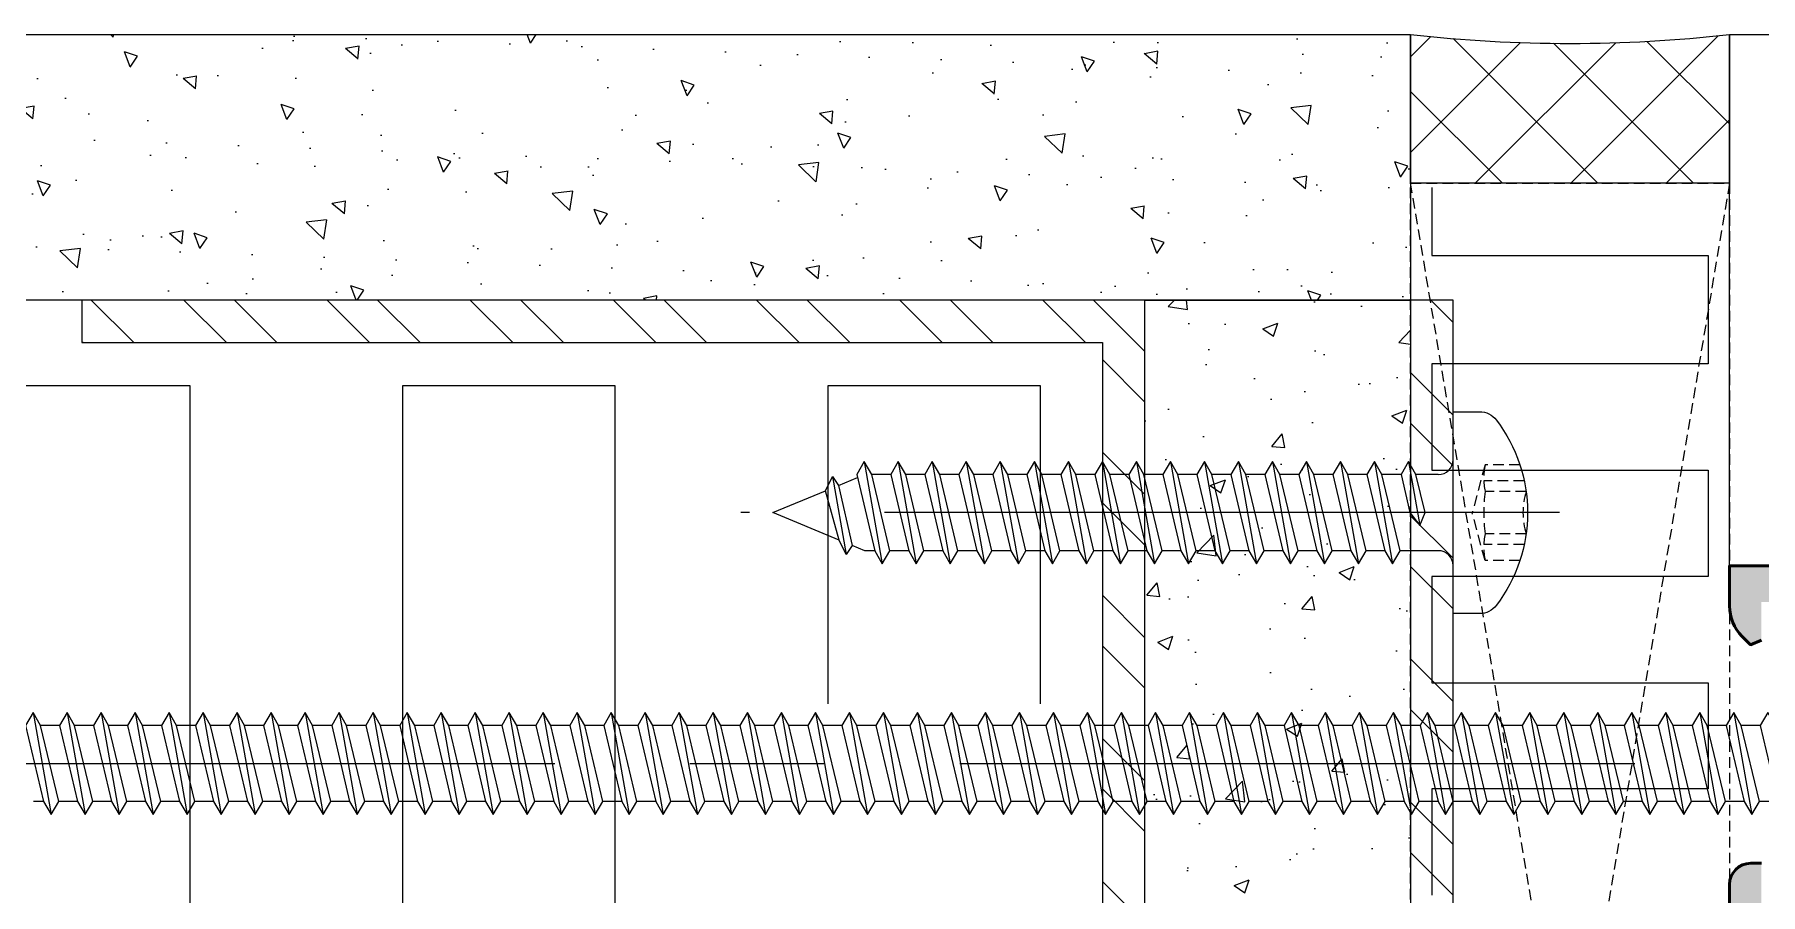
# Model space of a CAD drawing. Header units: millimetres. Extents: x -1598 to 10110, y -2803 to 662.
# Drawn here: x 4677.3 to 4758.4, y 216.1 to 256.6 of the extents above; entities that cross this region are included whole.
import ezdxf

# ---------------------------------------------------------------- set-up
doc = ezdxf.new("R2010")
doc.units = ezdxf.units.MM
for name, pattern in [('AUSGEZOGEN', [0]), ('CENTER', [50.800000000000004, 31.75, -6.35, 6.35, -6.35]), ('VERDECKT', [0.75, 0.5, -0.25])]:
    doc.linetypes.add(name, pattern=pattern)
for name, color, linetype, lineweight in [('AM_S', 80, 'Continuous', 50), ('CONT2', 2, 'Continuous', 0), ('Docu-AM_8', 1, 'Continuous', 25)]:
    doc.layers.add(name, color=color, linetype=linetype, lineweight=lineweight)
for name, color, linetype in [('CENT_18', 3, 'CENTER'), ('CENT_25', 3, 'CENTER'), ('CONST18', 3, 'Continuous'), ('CONST25', 3, 'Continuous'), ('CONST35', 3, 'Continuous'), ('HIDE_18', 3, 'VERDECKT'), ('HIDE_25', 3, 'VERDECKT')]:
    doc.layers.add(name, color=color, linetype=linetype)

# ---------------------------------------------------------------- blocks, each defined once
blk = doc.blocks.new('ws4070229')
for points in [[(1.789999999999992, -33.20982438968888), (2.409999999999968, -32.85186722279126), (1.789999999999992, -32.49391005589369), (-1.79000000000002, -33.34781633579335), (-2.400000000000006, -33.69999999999901), (-1.79000000000002, -34.05218366420466)], [(1.789999999999992, -34.8098243896889), (2.409999999999968, -34.45186722279128), (1.789999999999992, -34.09391005589372), (-1.79000000000002, -34.94781633579338), (-2.400000000000006, -35.29999999999903), (-1.79000000000002, -35.65218366420468)], [(1.789999999999992, -36.40982438968892), (2.409999999999968, -36.0518672227913), (1.789999999999992, -35.69391005589374), (-1.79000000000002, -36.5478163357934), (-2.400000000000006, -36.89999999999905), (-1.79000000000002, -37.25218366420471)], [(1.789999999999992, -38.00982438968894), (2.409999999999968, -37.65186722279132), (1.789999999999992, -37.29391005589376), (-1.79000000000002, -38.14781633579342), (-2.400000000000006, -38.49999999999908), (-1.79000000000002, -38.85218366420473)], [(1.789999999999992, -39.60982438968897), (2.409999999999968, -39.25186722279135), (1.789999999999992, -38.89391005589378), (-1.79000000000002, -39.74781633579344), (-2.400000000000006, -40.0999999999991), (-1.79000000000002, -40.45218366420475)], [(1.789999999999992, -41.20982438968899), (2.409999999999968, -40.85186722279137), (1.789999999999992, -40.49391005589381), (-1.79000000000002, -41.34781633579347), (-2.400000000000006, -41.69999999999912), (-1.79000000000002, -42.05218366420478)], [(1.789999999999992, -42.80982438968901), (2.409999999999968, -42.45186722279139), (1.789999999999992, -42.09391005589383), (-1.79000000000002, -42.94781633579349), (-2.400000000000006, -43.29999999999914), (-1.79000000000002, -43.6521836642048)], [(1.789999999999992, -44.40982438968904), (2.409999999999968, -44.05186722279142), (1.789999999999992, -43.69391005589385), (-1.79000000000002, -44.54781633579351), (-2.400000000000006, -44.89999999999917), (-1.79000000000002, -45.25218366420482)], [(1.789999999999992, -46.00982438968906), (2.409999999999968, -45.65186722279144), (1.789999999999992, -45.29391005589387), (-1.79000000000002, -46.14781633579354), (-2.400000000000006, -46.49999999999919), (-1.79000000000002, -46.85218366420484)], [(1.789999999999992, -47.60982438968908), (2.409999999999968, -47.25186722279146), (1.789999999999992, -46.8939100558939), (-1.79000000000002, -47.74781633579356), (-2.400000000000006, -48.09999999999921), (-1.79000000000002, -48.45218366420487)], [(1.789999999999992, -49.2098243896891), (2.409999999999968, -48.85186722279148), (1.789999999999992, -48.49391005589392), (-1.79000000000002, -49.34781633579358), (-2.400000000000006, -49.69999999999924), (-1.79000000000002, -50.05218366420489)], [(1.789999999999992, -50.80982438968913), (2.409999999999968, -50.45186722279151), (1.789999999999992, -50.09391005589394), (-1.79000000000002, -50.9478163357936), (-2.400000000000006, -51.29999999999926), (-1.79000000000002, -51.65218366420491)], [(1.789999999999992, -52.40982438968915), (2.409999999999968, -52.05186722279153), (1.789999999999992, -51.69391005589397), (-1.79000000000002, -52.54781633579363), (-2.400000000000006, -52.89999999999928), (-1.79000000000002, -53.25218366420494)], [(1.789999999999992, -54.00982438968917), (2.409999999999968, -53.65186722279155), (1.789999999999992, -53.29391005589399), (-1.79000000000002, -54.14781633579365), (-2.400000000000006, -54.4999999999993), (-1.79000000000002, -54.85218366420496)], [(1.789999999999992, -55.60982438968919), (2.409999999999968, -55.25186722279157), (1.789999999999992, -54.89391005589401), (-1.79000000000002, -55.74781633579367), (-2.400000000000006, -56.09999999999933), (-1.79000000000002, -56.45218366420498)], [(1.789999999999992, -57.20982438968922), (2.409999999999968, -56.8518672227916), (1.789999999999992, -56.49391005589403), (-1.79000000000002, -57.34781633579369), (-2.400000000000006, -57.69999999999935), (-1.79000000000002, -58.052183664205)], [(1.789999999999992, -58.80982438968924), (2.409999999999968, -58.45186722279162), (1.789999999999992, -58.09391005589406), (-1.79000000000002, -58.94781633579372), (-2.400000000000006, -59.29999999999937), (-1.79000000000002, -59.65218366420503)], [(1.789999999999992, -60.40982438968926), (2.409999999999968, -60.05186722279164), (1.789999999999992, -59.69391005589408), (-1.79000000000002, -60.54781633579374), (-2.400000000000006, -60.89999999999939), (-1.79000000000002, -61.25218366420505)], [(1.789999999999992, -62.00982438968929), (2.409999999999968, -61.65186722279167), (1.789999999999992, -61.2939100558941), (-1.79000000000002, -62.14781633579376), (-2.400000000000006, -62.49999999999942), (-1.79000000000002, -62.85218366420507)], [(1.789999999999992, -63.60982438968931), (2.409999999999968, -63.25186722279169), (1.789999999999992, -62.89391005589412), (-1.79000000000002, -63.74781633579379), (-2.400000000000006, -64.09999999999944), (-1.79000000000002, -64.4521836642051)], [(1.789999999999992, -65.20982438968933), (2.409999999999968, -64.85186722279171), (1.789999999999992, -64.49391005589415), (-1.79000000000002, -65.34781633579381), (-2.400000000000006, -65.69999999999946), (-1.79000000000002, -66.05218366420512)], [(1.789999999999992, -66.80982438968935), (2.409999999999968, -66.45186722279173), (1.789999999999992, -66.09391005589417), (-1.79000000000002, -66.94781633579383), (-2.400000000000006, -67.29999999999949), (-1.79000000000002, -67.65218366420514)], [(1.789999999999992, -68.40982438968938), (2.409999999999968, -68.05186722279176), (1.789999999999992, -67.6939100558942), (-1.79000000000002, -68.54781633579385), (-2.400000000000006, -68.89999999999951), (-1.79000000000002, -69.25218366420516)], [(1.789999999999992, -70.0098243896894), (2.409999999999968, -69.65186722279178), (1.789999999999992, -69.29391005589422), (-1.79000000000002, -70.14781633579388), (-2.400000000000006, -70.49999999999953), (-1.79000000000002, -70.85218366420519)], [(1.789999999999992, -71.60982438968942), (2.409999999999968, -71.2518672227918), (1.789999999999992, -70.89391005589424), (-1.79000000000002, -71.7478163357939), (-2.400000000000006, -72.09999999999955), (-1.79000000000002, -72.45218366420521)], [(1.789999999999992, -73.20982438968944), (2.409999999999968, -72.85186722279182), (1.789999999999992, -72.49391005589426), (-1.79000000000002, -73.34781633579392), (-2.400000000000006, -73.69999999999958), (-1.79000000000002, -74.05218366420523)], [(1.789999999999992, -74.80982438968947), (2.409999999999968, -74.45186722279185), (1.789999999999992, -74.09391005589428), (-1.79000000000002, -74.94781633579395), (-2.400000000000006, -75.2999999999996), (-1.79000000000002, -75.65218366420525)], [(1.789999999999992, -76.40982438968949), (2.409999999999968, -76.05186722279187), (1.789999999999992, -75.6939100558943), (-1.79000000000002, -76.54781633579397), (-2.400000000000006, -76.89999999999962), (-1.79000000000002, -77.25218366420528)], [(1.789999999999992, -78.00982438968951), (2.409999999999968, -77.65186722279189), (1.789999999999992, -77.29391005589433), (-1.79000000000002, -78.14781633579399), (-2.400000000000006, -78.49999999999964), (-1.79000000000002, -78.8521836642053)], [(1.789999999999992, -79.60982438968954), (2.409999999999968, -79.25186722279192), (1.789999999999992, -78.89391005589435), (-1.79000000000002, -79.74781633579401), (-2.400000000000006, -80.09999999999967), (-1.79000000000002, -80.45218366420532)], [(1.789999999999992, -81.20982438968956), (2.409999999999968, -80.85186722279194), (1.789999999999992, -80.49391005589437), (-1.79000000000002, -81.34781633579404), (-2.400000000000006, -81.69999999999969), (-1.79000000000002, -82.05218366420534)], [(1.789999999999992, -82.80982438968958), (2.409999999999968, -82.45186722279196), (1.789999999999992, -82.0939100558944), (-1.79000000000002, -82.94781633579406), (-2.400000000000006, -83.29999999999971), (-1.79000000000002, -83.65218366420537)], [(1.789999999999992, -84.4098243896896), (2.409999999999968, -84.05186722279198), (1.789999999999992, -83.69391005589442), (-1.79000000000002, -84.54781633579408), (-2.400000000000006, -84.89999999999974), (-1.79000000000002, -85.25218366420539)], [(1.789999999999992, -86.00982438968963), (2.409999999999968, -85.651867222792), (1.789999999999992, -85.29391005589444), (-1.79000000000002, -86.1478163357941), (-2.400000000000006, -86.49999999999976), (-1.79000000000002, -86.85218366420541)], [(1.789999999999992, -87.60982438968965), (2.409999999999968, -87.25186722279203), (1.789999999999992, -86.89391005589447), (-1.79000000000002, -87.74781633579413), (-2.400000000000006, -88.09999999999978), (-1.79000000000002, -88.45218366420544)], [(1.789999999999992, -89.20982438968967), (2.409999999999968, -88.85186722279205), (1.789999999999992, -88.49391005589449), (-1.79000000000002, -89.34781633579415), (-2.400000000000006, -89.6999999999998), (-1.79000000000002, -90.05218366420546)], [(1.789999999999992, -90.8098243896897), (2.409999999999968, -90.45186722279207), (1.789999999999992, -90.09391005589451), (-1.79000000000002, -90.94781633579417), (-2.400000000000006, -91.29999999999983), (-1.79000000000002, -91.65218366420548)], [(1.789999999999992, -92.40982438968972), (2.409999999999968, -92.0518672227921), (1.789999999999992, -91.69391005589453), (-1.79000000000002, -92.5478163357942), (-2.400000000000006, -92.89999999999985), (-1.79000000000002, -93.2521836642055)], [(1.789999999999992, -94.00982438968974), (2.409999999999968, -93.65186722279212), (1.789999999999992, -93.29391005589456), (-1.79000000000002, -94.14781633579422), (-2.400000000000006, -94.49999999999987), (-1.79000000000002, -94.85218366420553)], [(1.789999999999992, -95.60982438968976), (2.409999999999968, -95.25186722279214), (1.789999999999992, -94.89391005589458), (-1.79000000000002, -95.74781633579424), (-2.400000000000006, -96.0999999999999), (-1.79000000000002, -96.45218366420555)], [(1.789999999999992, -97.20982438968979), (2.409999999999968, -96.85186722279217), (1.789999999999992, -96.4939100558946), (-1.79000000000002, -97.34781633579426), (-2.400000000000006, -97.69999999999992), (-1.79000000000002, -98.05218366420557)], [(1.789999999999992, -98.80982438968981), (2.409999999999968, -98.45186722279219), (1.789999999999992, -98.09391005589463), (-1.79000000000002, -98.94781633579429), (-2.400000000000006, -99.29999999999994), (-1.79000000000002, -99.6521836642056)], [(1.789999999999992, -100.4098243896898), (2.409999999999968, -100.0518672227922), (1.789999999999992, -99.69391005589465), (-1.79000000000002, -100.5478163357943), (-2.400000000000006, -100.9), (-1.79000000000002, -101.2521836642056)], [(1.789999999999992, -102.0098243896899), (2.409999999999968, -101.6518672227922), (1.789999999999992, -101.2939100558947), (-1.79000000000002, -102.1478163357943), (-2.400000000000006, -102.5), (-1.79000000000002, -102.8521836642056)], [(1.789999999999992, -103.6098243896899), (2.409999999999968, -103.2518672227923), (1.789999999999992, -102.8939100558947), (-1.79000000000002, -103.7478163357944), (-2.400000000000006, -104.1), (-1.79000000000002, -104.4521836642057)], [(1.789999999999992, -105.2098243896899), (2.409999999999968, -104.8518672227923), (1.789999999999992, -104.4939100558947), (-1.79000000000002, -105.3478163357944), (-2.400000000000006, -105.7), (-1.79000000000002, -106.0521836642057)], [(1.789999999999992, -106.8098243896899), (2.409999999999968, -106.4518672227923), (1.789999999999992, -106.0939100558947), (-1.79000000000002, -106.9478163357944), (-2.400000000000006, -107.3000000000001), (-1.79000000000002, -107.6521836642057)], [(1.789999999999992, -108.4098243896899), (2.409999999999968, -108.0518672227923), (1.789999999999992, -107.6939100558948), (-1.79000000000002, -108.5478163357944), (-2.400000000000006, -108.9000000000001), (-1.79000000000002, -109.2521836642057)], [(1.789999999999992, -110.00982438969), (2.409999999999968, -109.6518672227923), (1.789999999999992, -109.2939100558948), (-1.79000000000002, -110.1478163357944), (-2.400000000000006, -110.5000000000001), (-1.79000000000002, -110.8521836642058)], [(1.789999999999992, -111.60982438969), (2.409999999999968, -111.2518672227924), (1.789999999999992, -110.8939100558948), (-1.79000000000002, -111.7478163357945), (-2.400000000000006, -112.1000000000001), (-1.79000000000002, -112.4521836642058)], [(1.789999999999992, -113.20982438969), (2.409999999999968, -112.8518672227924), (1.789999999999992, -112.4939100558948), (-1.79000000000002, -113.3478163357945), (-2.400000000000006, -113.7000000000001), (-1.79000000000002, -114.0521836642058)], [(1.789999999999992, -114.80982438969), (2.409999999999968, -114.4518672227924), (1.789999999999992, -114.0939100558949), (-1.79000000000002, -114.9478163357945), (-2.400000000000006, -115.3000000000001), (-1.79000000000002, -115.6521836642058)]]:
    blk.add_lwpolyline(points, close=True)
for points in [[(1.791506459504035, -33.20895463488871), (1.791506459504035, -34.09477981069391)], [(-1.79000000000002, -34.05218366420466), (-1.79000000000002, -34.94781633579332)], [(-2.400000000000006, -35.29999999999903), (2.409999999999968, -34.45186722279128)], [(1.791506459504035, -34.80895463488874), (1.791506459504035, -35.69477981069393)], [(-1.79000000000002, -35.65218366420468), (-1.79000000000002, -36.54781633579334)], [(-2.400000000000006, -36.89999999999905), (2.409999999999968, -36.0518672227913)], [(1.791506459504035, -36.40895463488876), (1.791506459504035, -37.29477981069395)], [(-1.79000000000002, -37.25218366420471), (-1.79000000000002, -38.14781633579337)], [(-2.400000000000006, -38.49999999999908), (2.409999999999968, -37.65186722279132)], [(1.791506459504035, -38.00895463488878), (1.791506459504035, -38.89477981069398)], [(-1.79000000000002, -38.85218366420473), (-1.79000000000002, -39.74781633579339)], [(-2.400000000000006, -40.0999999999991), (2.409999999999968, -39.25186722279135)], [(1.791506459504035, -39.6089546348888), (1.791506459504035, -40.494779810694)], [(-1.79000000000002, -40.45218366420475), (-1.79000000000002, -41.34781633579341)], [(-2.400000000000006, -41.69999999999912), (2.409999999999968, -40.85186722279137)], [(1.791506459504035, -41.20895463488883), (1.791506459504035, -42.09477981069402)], [(-1.79000000000002, -42.05218366420478), (-1.79000000000002, -42.94781633579343)], [(-2.400000000000006, -43.29999999999914), (2.409999999999968, -42.45186722279139)], [(1.791506459504035, -42.80895463488885), (1.791506459504035, -43.69477981069404)], [(-1.79000000000002, -43.6521836642048), (-1.79000000000002, -44.54781633579346)], [(-2.400000000000006, -44.89999999999917), (2.409999999999968, -44.05186722279142)], [(1.791506459504035, -44.40895463488887), (1.791506459504035, -45.29477981069407)], [(-1.79000000000002, -45.25218366420482), (-1.79000000000002, -46.14781633579348)], [(-2.400000000000006, -46.49999999999919), (2.409999999999968, -45.65186722279144)], [(1.791506459504035, -46.00895463488889), (1.791506459504035, -46.89477981069409)], [(-1.79000000000002, -46.85218366420484), (-1.79000000000002, -47.7478163357935)], [(-2.400000000000006, -48.09999999999921), (2.409999999999968, -47.25186722279146)], [(1.791506459504035, -47.60895463488892), (1.791506459504035, -48.49477981069411)], [(-1.79000000000002, -48.45218366420487), (-1.79000000000002, -49.34781633579352)], [(-2.400000000000006, -49.69999999999924), (2.409999999999968, -48.85186722279148)], [(1.791506459504035, -49.20895463488894), (1.791506459504035, -50.09477981069413)], [(-1.79000000000002, -50.05218366420489), (-1.79000000000002, -50.94781633579355)], [(-2.400000000000006, -51.29999999999926), (2.409999999999968, -50.45186722279151)], [(1.791506459504035, -50.80895463488896), (1.791506459504035, -51.69477981069416)], [(-1.79000000000002, -51.65218366420491), (-1.79000000000002, -52.54781633579357)], [(-2.400000000000006, -52.89999999999928), (2.409999999999968, -52.05186722279153)], [(1.791506459504035, -52.40895463488899), (1.791506459504035, -53.29477981069418)], [(-1.79000000000002, -53.25218366420494), (-1.79000000000002, -54.14781633579359)], [(-2.400000000000006, -54.4999999999993), (2.409999999999968, -53.65186722279155)], [(1.791506459504035, -54.00895463488901), (1.791506459504035, -54.8947798106942)], [(-1.79000000000002, -54.85218366420496), (-1.79000000000002, -55.74781633579362)], [(-2.400000000000006, -56.09999999999933), (2.409999999999968, -55.25186722279157)], [(1.791506459504035, -55.60895463488903), (1.791506459504035, -56.49477981069423)], [(-1.79000000000002, -56.45218366420498), (-1.79000000000002, -57.34781633579364)], [(-2.400000000000006, -57.69999999999935), (2.409999999999968, -56.8518672227916)], [(1.791506459504035, -57.20895463488905), (1.791506459504035, -58.09477981069425)], [(-2.400000000000006, -59.29999999999937), (2.409999999999968, -58.45186722279162)], [(-1.79000000000002, -58.052183664205), (-1.79000000000002, -58.94781633579366)], [(1.791506459504035, -58.80895463488908), (1.791506459504035, -59.69477981069427)], [(-2.400000000000006, -60.89999999999939), (2.409999999999968, -60.05186722279164)], [(-1.79000000000002, -59.65218366420503), (-1.79000000000002, -60.54781633579368)], [(1.791506459504035, -60.4089546348891), (1.791506459504035, -61.29477981069429)], [(-2.400000000000006, -62.49999999999942), (2.409999999999968, -61.65186722279167)], [(-1.79000000000002, -61.25218366420505), (-1.79000000000002, -62.14781633579371)], [(1.791506459504035, -62.00895463488912), (1.791506459504035, -62.89477981069432)], [(-2.400000000000006, -64.09999999999944), (2.409999999999968, -63.25186722279169)], [(-1.79000000000002, -62.85218366420507), (-1.79000000000002, -63.74781633579373)], [(1.791506459504035, -63.60895463488914), (1.791506459504035, -64.49477981069434)], [(-2.400000000000006, -65.69999999999946), (2.409999999999968, -64.85186722279171)], [(-1.79000000000002, -64.4521836642051), (-1.79000000000002, -65.34781633579375)], [(1.791506459504035, -65.20895463488917), (1.791506459504035, -66.09477981069436)], [(-2.400000000000006, -67.29999999999949), (2.409999999999968, -66.45186722279173)], [(-1.79000000000002, -66.05218366420512), (-1.79000000000002, -66.94781633579377)], [(1.791506459504049, -66.80895463488919), (1.791506459504035, -67.69477981069438)], [(-2.400000000000006, -68.89999999999951), (2.409999999999968, -68.05186722279176)], [(-1.79000000000002, -67.65218366420514), (-1.79000000000002, -68.5478163357938)], [(1.791506459504049, -68.40895463488921), (1.791506459504035, -69.29477981069441)], [(-2.400000000000006, -70.49999999999953), (2.409999999999968, -69.65186722279178)], [(-1.79000000000002, -69.25218366420516), (-1.79000000000002, -70.14781633579382)], [(1.791506459504049, -70.00895463488924), (1.791506459504035, -70.89477981069443)], [(-2.400000000000006, -72.09999999999955), (2.409999999999968, -71.2518672227918)], [(-1.79000000000002, -70.85218366420519), (-1.79000000000002, -71.74781633579384)], [(1.789999999999992, -71.60982438968942), (1.789999999999992, -72.49391005589426)], [(-2.400000000000006, -73.69999999999958), (2.409999999999968, -72.85186722279182)], [(-1.79000000000002, -72.45218366420521), (-1.79000000000002, -73.34781633579387)], [(1.789999999999992, -73.20982438968944), (1.789999999999992, -74.09391005589428)], [(-2.400000000000006, -75.2999999999996), (2.409999999999968, -74.45186722279185)], [(-1.79000000000002, -74.05218366420523), (-1.79000000000002, -74.94781633579389)], [(1.789999999999992, -74.80982438968947), (1.789999999999992, -75.6939100558943)], [(-2.400000000000006, -76.89999999999962), (2.409999999999968, -76.05186722279187)], [(-1.79000000000002, -75.65218366420525), (-1.79000000000002, -76.54781633579391)], [(1.789999999999992, -76.40982438968949), (1.789999999999992, -77.29391005589433)], [(-2.400000000000006, -78.49999999999964), (2.409999999999968, -77.65186722279189)], [(-1.79000000000002, -77.25218366420528), (-1.79000000000002, -78.14781633579393)], [(1.789999999999992, -78.00982438968951), (1.789999999999992, -78.89391005589435)], [(-2.400000000000006, -80.09999999999967), (2.409999999999968, -79.25186722279192)], [(-1.79000000000002, -78.8521836642053), (-1.79000000000002, -79.74781633579396)], [(1.789999999999992, -79.60982438968954), (1.789999999999992, -80.49391005589437)], [(-2.400000000000006, -81.69999999999969), (2.409999999999968, -80.85186722279194)], [(-1.79000000000002, -80.45218366420532), (-1.79000000000002, -81.34781633579398)], [(1.789999999999992, -81.20982438968956), (1.789999999999992, -82.0939100558944)], [(-2.400000000000006, -83.29999999999971), (2.409999999999968, -82.45186722279196)], [(-1.79000000000002, -82.05218366420534), (-1.79000000000002, -82.947816335794)], [(1.789999999999992, -82.80982438968958), (1.789999999999992, -83.69391005589442)], [(-2.400000000000006, -84.89999999999974), (2.409999999999968, -84.05186722279198)], [(-1.79000000000002, -83.65218366420537), (-1.79000000000002, -84.54781633579402)], [(1.789999999999992, -84.4098243896896), (1.789999999999992, -85.29391005589444)], [(-2.400000000000006, -86.49999999999976), (2.409999999999968, -85.651867222792)], [(-1.79000000000002, -85.25218366420539), (-1.79000000000002, -86.14781633579405)], [(1.789999999999992, -86.00982438968963), (1.789999999999992, -86.89391005589447)], [(-1.79000000000002, -86.85218366420541), (-1.79000000000002, -87.74781633579407)], [(-2.400000000000006, -88.09999999999978), (2.409999999999968, -87.25186722279203)], [(1.789999999999992, -87.60982438968965), (1.789999999999992, -88.49391005589449)], [(-1.79000000000002, -88.45218366420544), (-1.79000000000002, -89.34781633579409)], [(-2.400000000000006, -89.6999999999998), (2.409999999999968, -88.85186722279205)], [(1.789999999999992, -89.20982438968967), (1.789999999999992, -90.09391005589451)], [(-1.79000000000002, -90.05218366420546), (-1.79000000000002, -90.94781633579412)], [(-2.400000000000006, -91.29999999999983), (2.409999999999968, -90.45186722279207)], [(1.789999999999992, -90.8098243896897), (1.789999999999992, -91.69391005589453)], [(-1.79000000000002, -91.65218366420548), (-1.79000000000002, -92.54781633579414)], [(-2.400000000000006, -92.89999999999985), (2.409999999999968, -92.0518672227921)], [(1.789999999999992, -92.40982438968972), (1.789999999999992, -93.29391005589456)], [(-1.79000000000002, -93.2521836642055), (-1.79000000000002, -94.14781633579416)], [(-2.400000000000006, -94.49999999999987), (2.409999999999968, -93.65186722279212)], [(1.789999999999992, -94.00982438968974), (1.789999999999992, -94.89391005589458)], [(-1.79000000000002, -94.85218366420553), (-1.79000000000002, -95.74781633579418)], [(-2.400000000000006, -96.0999999999999), (2.409999999999968, -95.25186722279214)], [(1.789999999999992, -95.60982438968976), (1.789999999999992, -96.4939100558946)], [(-1.79000000000002, -96.45218366420555), (-1.79000000000002, -97.3478163357942)], [(-2.400000000000006, -97.69999999999992), (2.409999999999968, -96.85186722279217)], [(1.789999999999992, -97.20982438968979), (1.789999999999992, -98.09391005589463)], [(-1.79000000000002, -98.05218366420557), (-1.79000000000002, -98.94781633579423)], [(-2.400000000000006, -99.29999999999994), (2.409999999999968, -98.45186722279219)], [(1.789999999999992, -98.80982438968981), (1.789999999999992, -99.69391005589465)], [(-1.79000000000002, -99.6521836642056), (-1.79000000000002, -100.5478163357943)], [(-2.400000000000006, -100.9), (2.409999999999968, -100.0518672227922)], [(1.789999999999992, -100.4098243896898), (1.789999999999992, -101.2939100558947)], [(-1.79000000000002, -101.2521836642056), (-1.79000000000002, -102.1478163357943)], [(-2.400000000000006, -102.5), (2.409999999999968, -101.6518672227922)], [(1.789999999999992, -102.0098243896899), (1.789999999999992, -102.8939100558947)], [(-1.79000000000002, -102.8521836642056), (-1.79000000000002, -103.7478163357943)], [(-2.400000000000006, -104.1), (2.409999999999968, -103.2518672227923)], [(1.789999999999992, -103.6098243896899), (1.789999999999992, -104.4939100558947)], [(-1.79000000000002, -104.4521836642057), (-1.79000000000002, -105.3478163357943)], [(-2.400000000000006, -105.7), (2.409999999999968, -104.8518672227923)], [(1.789999999999992, -105.2098243896899), (1.789999999999992, -106.0939100558947)], [(-1.79000000000002, -106.0521836642057), (-1.79000000000002, -106.9478163357943)], [(-2.400000000000006, -107.3000000000001), (2.409999999999968, -106.4518672227923)], [(1.789999999999992, -106.8098243896899), (1.789999999999992, -107.6939100558948)], [(-1.79000000000002, -107.6521836642057), (-1.79000000000002, -108.5478163357944)], [(-2.400000000000006, -108.9000000000001), (2.409999999999968, -108.0518672227923)], [(1.789999999999992, -108.4098243896899), (1.789999999999992, -109.2939100558948)], [(-1.79000000000002, -109.2521836642057), (-1.79000000000002, -110.1478163357944)], [(-2.400000000000006, -110.5000000000001), (2.409999999999968, -109.6518672227923)], [(1.789999999999992, -110.00982438969), (1.789999999999992, -110.8939100558948)], [(-1.79000000000002, -110.8521836642058), (-1.79000000000002, -111.7478163357944)], [(-2.400000000000006, -112.1000000000001), (2.409999999999968, -111.2518672227924)], [(1.789999999999992, -111.60982438969), (1.789999999999992, -112.4939100558948)], [(-1.79000000000002, -112.4521836642058), (-1.79000000000002, -113.3478163357944)], [(-2.400000000000006, -113.7000000000001), (2.409999999999968, -112.8518672227924)], [(1.789999999999992, -113.20982438969), (1.789999999999992, -114.0939100558949)], [(-2.400000000000006, -115.3000000000001), (2.409999999999968, -114.4518672227924)], [(-1.79000000000002, -114.0521836642058), (-1.79000000000002, -114.9478163357945)], [(1.789999999999992, -114.80982438969), (1.789999999999992, -115.2785577233524)]]:
    blk.add_lwpolyline(points)
at = {"layer": 'CENT_25'}
blk.add_lwpolyline([(0, -122.5), (0, 2.5)], dxfattribs=at)
blk = doc.blocks.new('ws4070050')
blk.add_lwpolyline([(0, 3.500000000000085, -0.1638335059844092), (4.354838709677381, 2.033705591735156, -0.2344685383368201), (4.75, 1.237357592883086), (4.75, 0), (-4.75, 0), (-4.75, 1.237357592883086, -0.234468538336819), (-4.354838709677381, 2.033705591735156, -0.1638335059844072)], format="xyb", close=True)
at = {"linetype": 'AUSGEZOGEN'}
for points in [[(-1.789999999999907, -0.6999999999999886), (-1.789999999999907, -1.747816335794425)], [(1.79000000000002, -0.6999999999999886), (1.790000000000077, -2.293910055894827)], [(1.790000000000077, -1.609824389689948), (1.790000000000077, -2.493910055894816)], [(-1.789999999999907, -2.452183664205791), (-1.789999999999907, -3.34781633579442)], [(-1.789999999999907, -2.452183664205791), (-1.789999999999907, -3.147816335794431)], [(1.790000000000077, -3.209824389689942), (1.790000000000077, -4.09391005589481)], [(-1.789999999999907, -4.052183664205785), (-1.789999999999907, -4.947816335794414)], [(1.790000000000077, -4.809824389689936), (1.790000000000077, -5.693910055894804)], [(-1.789999999999907, -5.652183664205779), (-1.789999999999907, -6.547816335794408)], [(1.790000000000077, -6.409824389689931), (1.790000000000077, -7.293910055894798)], [(-1.789999999999907, -7.252183664205774), (-1.789999999999907, -8.147816335794403)], [(1.790000000000077, -8.009824389689925), (1.790000000000077, -8.893910055894793)], [(-1.789999999999907, -8.852183664205768), (-1.789999999999907, -9.747816335794397)], [(1.790000000000077, -9.60982438968992), (1.790000000000077, -10.49391005589479)], [(-1.789999999999907, -10.45218366420576), (-1.789999999999907, -11.34781633579439)], [(1.790000000000077, -11.20982438968991), (1.790000000000077, -12.09391005589478)], [(-1.789999999999907, -12.05218366420576), (-1.789999999999907, -12.94781633579439)], [(1.790000000000077, -12.80982438968991), (1.790000000000077, -13.69391005589478)], [(-1.789999999999907, -13.65218366420575), (-1.789999999999907, -14.54781633579438)], [(1.790000000000077, -14.4098243896899), (1.790000000000077, -15.29391005589477)], [(-1.789999999999907, -15.25218366420575), (-1.789999999999907, -16.14781633579437)], [(1.790000000000077, -16.0098243896899), (1.790000000000077, -16.89391005589476)], [(-1.789999999999907, -16.85218366420574), (-1.789999999999907, -17.74781633579437)], [(1.790000000000077, -17.60982438968989), (1.790000000000077, -18.49391005589476)], [(-1.789999999999907, -18.45218366420573), (-1.789999999999907, -19.34781633579436)], [(1.790000000000077, -19.20982438968989), (1.790000000000077, -20.09391005589475)], [(-1.789999999999907, -20.05218366420573), (-1.789999999999907, -20.94781633579436)], [(1.790000000000077, -20.80982438968988), (1.790000000000077, -21.69391005589475)], [(-1.789999999999907, -21.65218366420572), (-1.789999999999907, -22.54781633579435)], [(1.790000000000077, -22.40982438968987), (1.790000000000077, -23.29391005589474)], [(-1.789999999999907, -23.25218366420572), (-1.789999999999907, -24.14781633579435)], [(1.790000000000077, -24.0098243896899), (1.790000000000077, -24.89391005589474)], [(-1.789999999999907, -24.85218366420571), (-1.789999999999907, -25.74781633579437)], [(1.790000000000077, -25.60982438968989), (1.790000000000077, -26.49391005589476)], [(-1.789999999999907, -26.45218366420571), (-1.789999999999907, -27.34781633579436)], [(1.790000000000077, -27.20982438968989), (1.790000000000077, -27.67855772335224)]]:
    blk.add_lwpolyline(points, dxfattribs=at)
for points in [[(3.845889597187124e-05, -1.320854022578516), (-1.789999999999907, -1.747816335794454), (-2.39999999999992, -2.100000000000136), (-1.789999999999907, -2.452183664205791), (5.684341886080801e-14, -2.031004026947898), (0.6100000000000705, -1.569255788067636), (-0.0001459969332699984, -1.320778904475901)], [(-2.39999999999992, -2.100000000000136), (0.6100000000000705, -1.569255788067636)], [(-2.39999999999992, -3.700000000000102), (2.410000000000025, -2.851867222792379)], [(-2.39999999999992, -5.300000000000097), (2.410000000000025, -4.451867222792373)], [(-2.39999999999992, -6.900000000000091), (2.410000000000025, -6.051867222792367)], [(-2.39999999999992, -8.500000000000085), (2.410000000000025, -7.651867222792362)], [(-2.39999999999992, -10.10000000000008), (2.410000000000025, -9.251867222792356)], [(-2.39999999999992, -11.70000000000007), (2.410000000000025, -10.85186722279235)], [(-2.39999999999992, -13.30000000000007), (2.410000000000025, -12.45186722279234)], [(-2.39999999999992, -14.90000000000006), (2.410000000000025, -14.05186722279234)], [(-2.39999999999992, -16.50000000000006), (2.410000000000025, -15.65186722279233)], [(-2.39999999999992, -18.10000000000005), (2.410000000000025, -17.25186722279233)], [(-2.39999999999992, -19.70000000000005), (2.410000000000025, -18.85186722279232)], [(-2.39999999999992, -21.30000000000004), (2.410000000000025, -20.45186722279232)], [(-2.39999999999992, -22.90000000000003), (2.410000000000025, -22.05186722279231)], [(-2.39999999999992, -24.50000000000003), (2.410000000000025, -23.6518672227923)], [(-2.39999999999992, -26.10000000000002), (2.410000000000025, -25.2518672227923)], [(-2.39999999999992, -27.70000000000002), (2.410000000000025, -26.85186722279232)], [(-1.278045391909416, -28.91452548152375), (-1.64898297476185, -28.01900293820739)], [(1.790000000000077, -27.67855772335224), (1.546644186019307, -28.26607062994691)], [(-1.69993672502477, -29.20124253543597), (1.971675235153896, -28.55383828416458)], [(1.290426472000433, -28.88463491005152), (5.684341886080801e-14, -32.00000000000003), (-1.023918270275033, -29.52804262514027)]]:
    blk.add_lwpolyline(points)
for points in [[(1.790000000000077, -3.209824389689942), (2.410000000000025, -2.851867222792379), (1.790000000000077, -2.493910055894816), (-1.789999999999907, -3.34781633579442), (-2.39999999999992, -3.700000000000102), (-1.789999999999907, -4.052183664205785)], [(1.790000000000077, -4.809824389689936), (2.410000000000025, -4.451867222792373), (1.790000000000077, -4.09391005589481), (-1.789999999999907, -4.947816335794414), (-2.39999999999992, -5.300000000000097), (-1.789999999999907, -5.652183664205779)], [(1.790000000000077, -6.409824389689931), (2.410000000000025, -6.051867222792367), (1.790000000000077, -5.693910055894804), (-1.789999999999907, -6.547816335794408), (-2.39999999999992, -6.900000000000091), (-1.789999999999907, -7.252183664205774)], [(1.790000000000077, -8.009824389689925), (2.410000000000025, -7.651867222792362), (1.790000000000077, -7.293910055894798), (-1.789999999999907, -8.147816335794403), (-2.39999999999992, -8.500000000000085), (-1.789999999999907, -8.852183664205768)], [(1.790000000000077, -9.60982438968992), (2.410000000000025, -9.251867222792356), (1.790000000000077, -8.893910055894793), (-1.789999999999907, -9.747816335794397), (-2.39999999999992, -10.10000000000008), (-1.789999999999907, -10.45218366420576)], [(1.790000000000077, -11.20982438968991), (2.410000000000025, -10.85186722279235), (1.790000000000077, -10.49391005589479), (-1.789999999999907, -11.34781633579439), (-2.39999999999992, -11.70000000000007), (-1.789999999999907, -12.05218366420576)], [(1.790000000000077, -12.80982438968991), (2.410000000000025, -12.45186722279234), (1.790000000000077, -12.09391005589478), (-1.789999999999907, -12.94781633579439), (-2.39999999999992, -13.30000000000007), (-1.789999999999907, -13.65218366420575)], [(1.790000000000077, -14.4098243896899), (2.410000000000025, -14.05186722279234), (1.790000000000077, -13.69391005589478), (-1.789999999999907, -14.54781633579438), (-2.39999999999992, -14.90000000000006), (-1.789999999999907, -15.25218366420575)], [(1.790000000000077, -16.0098243896899), (2.410000000000025, -15.65186722279233), (1.790000000000077, -15.29391005589477), (-1.789999999999907, -16.14781633579437), (-2.39999999999992, -16.50000000000006), (-1.789999999999907, -16.85218366420574)], [(1.790000000000077, -17.60982438968989), (2.410000000000025, -17.25186722279233), (1.790000000000077, -16.89391005589476), (-1.789999999999907, -17.74781633579437), (-2.39999999999992, -18.10000000000005), (-1.789999999999907, -18.45218366420573)], [(1.790000000000077, -19.20982438968989), (2.410000000000025, -18.85186722279232), (1.790000000000077, -18.49391005589476), (-1.789999999999907, -19.34781633579436), (-2.39999999999992, -19.70000000000005), (-1.789999999999907, -20.05218366420573)], [(1.790000000000077, -20.80982438968988), (2.410000000000025, -20.45186722279232), (1.790000000000077, -20.09391005589475), (-1.789999999999907, -20.94781633579436), (-2.39999999999992, -21.30000000000004), (-1.789999999999907, -21.65218366420572)], [(1.790000000000077, -22.40982438968987), (2.410000000000025, -22.05186722279231), (1.790000000000077, -21.69391005589475), (-1.789999999999907, -22.54781633579435), (-2.39999999999992, -22.90000000000003), (-1.789999999999907, -23.25218366420572)], [(1.790000000000077, -24.0098243896899), (2.410000000000025, -23.6518672227923), (1.790000000000077, -23.29391005589474), (-1.789999999999907, -24.14781633579435), (-2.39999999999992, -24.50000000000003), (-1.789999999999907, -24.85218366420571)], [(1.790000000000077, -25.60982438968989), (2.410000000000025, -25.2518672227923), (1.790000000000077, -24.89391005589474), (-1.789999999999907, -25.74781633579437), (-2.39999999999992, -26.10000000000002), (-1.789999999999907, -26.45218366420571)], [(1.790000000000077, -27.20982438968989), (2.410000000000025, -26.85186722279232), (1.790000000000077, -26.49391005589473), (-1.789999999999907, -27.34781633579436), (-2.39999999999992, -27.70000000000002), (-1.789999999999907, -28.0521836642057)], [(1.546644186019307, -28.26607062994691), (1.971675235153896, -28.55383828416458), (1.290426472000433, -28.88463491005152), (-1.023918270275033, -29.52804262514027), (-1.69993672502477, -29.20124253543597), (-1.278045391909416, -28.91452548152375)]]:
    blk.add_lwpolyline(points, close=True)
for centre, start, end in [((-2.489999999999952, -0.6999999999999886), 0, 90), ((2.490000000000009, -0.6999999999999886), 90, 180)]:
    blk.add_arc(centre, 0.7000000000000001, start, end)
at = {"layer": 'CENT_18', "linetype": 'CENTER'}
blk.add_line((-1.151351168921889e-15, 5.000000000000085), (5.717367515145539e-14, -33.50000000000003), dxfattribs=at)
at = {"layer": 'HIDE_18', "linetype": 'VERDECKT'}
for points in [[(-1.500000000000057, 3.342016756583348), (-1.5, 1.443980580127544)], [(-1.000000000000114, 3.430217387990325), (-1.000000000000114, 1.500000000000085)], [(0.9999999999999432, 3.430217387990325), (1, 1.500000000000085)], [(1.499999999999886, 3.342016756583376), (1.499999999999886, 1.443980580131324)], [(-2.25, 3.139407869106833), (-2.25, 1.500000000000085)], [(2.249999999999886, 3.139407869106861), (2.249999999999886, 1.500000000000085)], [(-2.25, 1.500000000000085), (0, 0.8971143170300593)], [(2.25, 1.500000000000085), (0, 0.8971143170300593)]]:
    blk.add_lwpolyline(points, dxfattribs=at)
for centre, radius, start, end in [((-1.13686837721616e-13, 6.787843380307351), 3.50337727118889, 253.4149171095056, 286.5850828904944), ((-1.625, 4.819043873157369), 3.377377271188834, 259.3356704769311, 280.664329523068), ((0, 9.595851032751881), 8.157377271188835, 262.9584886271688, 277.0415113728308), ((1.625, 4.819043873157369), 3.377377271188834, 259.335670476932, 280.6643295230689)]:
    blk.add_arc(centre, radius, start, end, dxfattribs=at)
blk = doc.blocks.new('B-1311073_docu_wos')
at = {"layer": 'Docu-AM_8'}
h = blk.add_hatch(color=256, dxfattribs=at)
edge = h.paths.add_edge_path()
edge.add_line((54.49999999999998, 10.2), (55.23354679286415, 11.81380294430117))
edge.add_arc((56.14391327032675, 11.39999999999999), 1.000000000000002, 450.00000000000125, 515.5560452195837, ccw=False)
edge.add_line((56.14391327032673, 12.39999999999999), (56.29999999999998, 12.4))
edge.add_arc((56.29999999999995, 13.4), 1.000000000000001, 270.0000000000013, 360)
edge.add_line((57.29999999999995, 13.4), (57.29999999999996, 26.6))
edge.add_arc((56.29999999999996, 26.6), 0.9999999999999996, 360, 450)
edge.add_line((56.29999999999996, 27.6), (56.14391327032676, 27.6))
edge.add_arc((56.14391327032676, 28.6), 0.9999999999999997, 204.4439547804164, 270.00000000000006, ccw=False)
edge.add_line((55.23354679286415, 28.18619705569882), (54.49999999999999, 29.79999999999998))
edge.add_line((54.49999999999999, 29.79999999999998), (54.49999999999999, 30.49999999999998))
edge.add_line((54.49999999999999, 30.49999999999998), (56.69999999999998, 29.49999999999997))
edge.add_line((56.69999999999998, 29.49999999999997), (57.49999999999999, 29.49999999999997))
edge.add_line((57.49999999999999, 29.49999999999997), (57.49999999999999, 33.89999999999998))
edge.add_line((57.49999999999999, 33.89999999999998), (56.69999999999998, 33.89999999999998))
edge.add_line((56.69999999999998, 33.89999999999998), (54.49999999999999, 32.89999999999998))
edge.add_line((54.49999999999999, 32.89999999999998), (54.49999999999999, 35.49999899999997))
edge.add_line((54.49999999999999, 35.49999899999997), (57.49999999999999, 35.49999999999983))
edge.add_line((57.49999999999999, 35.49999999999983), (57.72073743384594, 38.80000000000003))
edge.add_line((57.72073743384594, 38.80000000000003), (56.41437039865157, 38.80000000000001))
edge.add_line((56.41437039865157, 38.80000000000001), (56.85113467977102, 40.00000000000001))
edge.add_line((56.85113467977102, 40.00000000000001), (59.99999999999996, 40))
edge.add_arc((59.99999999999996, 39), 1, 360, 450, ccw=False)
edge.add_line((60.99999999999996, 39), (60.99999999999996, 38.5))
edge.add_line((60.99999999999996, 38.5), (59.09999999999998, 38.5))
edge.add_line((59.09999999999998, 38.5), (59.09999999999994, 35.5))
edge.add_line((59.09999999999994, 35.5), (72.29999999999997, 35.5))
edge.add_arc((72.29999999999997, 36.5), 0.9999999999999999, 270, 360)
edge.add_line((73.29999999999997, 36.5), (73.29999999999997, 38.5))
edge.add_line((73.29999999999997, 38.5), (71.49999999999996, 38.5))
edge.add_line((71.49999999999996, 38.5), (71.28786796564401, 39.01213203435598))
edge.add_line((71.28786796564401, 39.01213203435598), (71.68994949366129, 39.4142135623732))
edge.add_arc((73.10416305603427, 38.00000000000001), 1.999999999999983, 450, 494.999999999996, ccw=False)
edge.add_line((73.10416305603427, 40), (74.99999999999996, 40))
edge.add_line((74.99999999999996, 40), (74.99999999999996, 0))
edge.add_line((74.99999999999996, -2.664535259100376e-15), (73.10416305603427, -2.664535259100376e-15))
edge.add_arc((73.10416305603427, 1.99999999999998), 1.999999999999982, 225.000000000004, 269.99999999999994, ccw=False)
edge.add_line((71.68994949366127, 0.5857864376267985), (71.287867965644, 0.987867965644015))
edge.add_line((71.28786796564401, 0.987867965644015), (71.49999999999996, 1.499999999999997))
edge.add_line((71.49999999999996, 1.499999999999997), (73.29999999999997, 1.499999999999997))
edge.add_line((73.29999999999997, 1.499999999999997), (73.29999999999997, 3.499999999999997))
edge.add_arc((72.29999999999997, 3.499999999999997), 1, 360, 450)
edge.add_line((72.29999999999997, 4.499999999999997), (59.09999999999994, 4.500000000000001))
edge.add_line((59.09999999999994, 4.500000000000001), (59.09999999999998, 1.499999999999997))
edge.add_line((59.09999999999998, 1.499999999999997), (60.99999999999995, 1.499999999999997))
edge.add_line((60.99999999999996, 1.499999999999997), (60.99999999999996, 0.9999999999999973))
edge.add_arc((59.99999999999996, 0.9999999999999973), 1, 270, 360, ccw=False)
edge.add_line((59.99999999999996, -2.664535259100376e-15), (56.85113467977102, -9.769962616701378e-15))
edge.add_line((56.85113467977102, -9.769962616701378e-15), (56.41437039865157, 1.19999999999999))
edge.add_line((56.41437039865157, 1.19999999999999), (57.72073743384594, 1.199999999999975))
edge.add_line((57.72073743384594, 1.199999999999975), (57.49999999999999, 4.500000000000171))
edge.add_line((57.49999999999999, 4.500000000000171), (54.49999999999999, 4.500001000000027))
edge.add_line((54.49999999999999, 4.500001000000027), (54.49999999999999, 7.100000000000024))
edge.add_line((54.49999999999999, 7.100000000000024), (56.69999999999998, 6.100000000000024))
edge.add_line((56.69999999999998, 6.100000000000024), (57.49999999999999, 6.100000000000024))
edge.add_line((57.49999999999999, 6.100000000000024), (57.49999999999999, 10.50000000000003))
edge.add_line((57.49999999999999, 10.50000000000003), (56.69999999999998, 10.50000000000003))
edge.add_line((56.69999999999998, 10.50000000000003), (54.49999999999999, 9.500000000000014))
edge.add_line((54.49999999999999, 9.500000000000014), (54.49999999999998, 10.2))
edge = h.paths.add_edge_path(flags=0)
edge.add_line((72.79999999999995, 31.5), (73.39999999999996, 31.5))
edge.add_line((73.39999999999996, 31.5), (73.39999999999996, 8.5))
edge.add_line((73.39999999999996, 8.5), (72.79999999999995, 8.5))
edge.add_line((72.79999999999995, 8.5), (72.79999999999995, 6))
edge.add_line((72.79999999999995, 6.000000000000001), (59.09999999999995, 6.000000000000001))
edge.add_line((59.09999999999995, 6.000000000000001), (59.09999999999995, 10.35))
edge.add_arc((57.04999999999995, 10.35), 2.050000000000007, 359.9999999999999, 385.625604552706)
edge.add_arc((59.79999999999995, 11.6690905958273), 0.9999999999999996, 180, 205.6256045527062, ccw=False)
edge.add_line((58.79999999999995, 11.6690905958273), (58.79999999999995, 28.33090940417271))
edge.add_arc((59.79999999999997, 28.3309094041727), 1.000000000000012, 514.3743954472939, 539.9999999999998, ccw=False)
edge.add_arc((57.04999999999995, 29.65), 2.050000000000002, 334.3743954472941, 360.0000000000001)
edge.add_line((59.09999999999996, 29.65000000000001), (59.09999999999995, 34))
edge.add_line((59.09999999999995, 34), (72.79999999999995, 34))
edge.add_line((72.79999999999995, 34), (72.79999999999995, 31.5))
at = {"layer": 'AM_S'}
for points in [[(74.99999999999996, 40), (74.99999999999996, -2.664535259100376e-15), (73.10416305603427, -2.664535259100376e-15, -0.1989123673796396), (71.68994949366127, 0.5857864376267985), (71.28786796564401, 0.987867965644015), (71.49999999999996, 1.499999999999997)], [(60.99999999999996, 1.499999999999997), (60.99999999999996, 0.9999999999999973, -0.4142135623730951), (59.99999999999996, -2.664535259100376e-15), (56.85113467977102, -9.769962616701378e-15)]]:
    blk.add_lwpolyline(points, format="xyb", dxfattribs=at)
blk = doc.blocks.new('*U18', base_point=(100.7321676919048, 352.3332707269628))
at = {"layer": 'CONT2'}
blk.add_lwpolyline([(110.7321676919048, 352.3332707269628), (100.7321676919048, 352.3332707269628), (100.7321676919048, 364.8332707269628), (101.7321676919048, 364.8332707269628), (101.7321676919048, 353.3332707269628), (110.7321676919048, 353.3332707269628)], close=True, dxfattribs=at)

msp = doc.modelspace()

# ---------------------------------------------------------------- hatches: boundary and pattern name
at = {"layer": 'CONST25'}
h = msp.add_hatch(dxfattribs=at)
h.set_pattern_fill('ANSI37', color=256, style=0)
h.set_pattern_definition([(45, (4644.632387476825, 23.44075559864041), (-2.245064030267288, 2.245064030267288), []), (135, (4644.632387476825, 23.44075559864041), (-2.245064030267288, -2.245064030267288), [])])
h.paths.add_polyline_path([(4756.983909978904, 256.5543078428841, -0.05594652385107584), (4741.983986557594, 256.554299247357), (4741.984053563794, 249.5543078428841), (4756.983909978904, 249.5543078428841)])
h = msp.add_hatch(dxfattribs=at)
h.set_pattern_fill('STEEL', color=256, scale=1.5, angle=90, style=0)
h.set_pattern_definition([(135, (4801.673337205417, 68.41666015355304), (-3.367596045400933, -3.367596045400932), []), (135, (4799.292087205416, 68.41666015355304), (-3.367596045400933, -3.367596045400932), [])])
h.paths.add_polyline_path([(4729.483909978905, 244.0543078428841), (4679.483909978905, 244.0543078428841), (4679.483909978905, 242.0543078428841), (4727.483909978905, 242.0543078428841), (4727.483909978905, 167.8532562323039), (4679.483909978905, 167.8532562323039), (4679.483909978905, 165.8532562323039), (4729.483909978905, 165.8532562323039)])
h = msp.add_hatch(dxfattribs=at)
h.set_pattern_fill('STEEL', color=256, scale=1.5, angle=90, style=0)
h.set_pattern_definition([(135, (3567.928145951877, -551.9833398464475), (-3.367596045400933, -3.367596045400932), []), (135, (3565.546895951877, -551.9833398464475), (-3.367596045400933, -3.367596045400932), [])])
h.paths.add_polyline_path([(4743.983909978905, 244.0543078428841), (4741.983909978905, 244.0543078428841), (4741.983909978905, 194.0543078428841), (4743.983909978905, 194.0543078428841)])
at = {"layer": 'CONST35'}
h = msp.add_hatch(dxfattribs=at)
h.set_pattern_fill('AR-CONC', color=256, scale=0.04, angle=90, style=0)
h.set_pattern_definition([(140, (4534.473337205417, -261.2904631846291), (0.6375634215561239, 7.28738675984016), [0.762, -8.382000000000001]), (85.00000000000001, (4534.473337205417, -261.2904631846291), (-7.642265715287199, -1.409713039026679), [0.6096, -6.7056]), (190.451, (4534.526467205416, -260.6831831846298), (-7.004667512811675, 5.877700066638369), [0.6476000000000001, -7.123600000000001]), (136.1842, (4532.441337205417, -261.2904631846291), (1.681693117309087, 10.8431616356852), [1.142999999999998, -12.57299999999999]), (186.6356, (4532.581477205416, -260.3868671846299), (-9.89702223560197, 9.496169378649485), [0.9714, -10.6854]), (81.18400000000004, (4532.441337205417, -261.2904631846291), (-9.897004714423908, 9.496184232557358), [0.9144, -10.0584]), (111, (4532.949337205417, -260.2744631846294), (4.0906207406705, 6.064595193415331), [0.762, -8.382000000000001]), (56.00000000000004, (4532.949337205417, -260.2744631846294), (-7.367518644892771, 2.472081133905883), [0.6096, -6.7056]), (161.4514, (4533.290221205417, -259.7690831846298), (-3.276914308642298, 8.536659630804978), [0.6475999999999975, -7.12359999999998]), (127.5, (4534.473337205417, -261.2904631846291), (-3.382201554926124, 0.1235441300236729), [0, -6.62432, 0, -6.807200000000001, 0, -6.731000000000001]), (97.49999999999987, (4534.473337205417, -261.2904631846291), (-4.00722299272478, 2.67278650041223), [0, -3.881119999999999, 0, -6.471919999999999, 0, -2.5654]), (57.49999999999999, (4534.473337205417, -263.5561431846295), (0.2291497597069387, 5.423623806674856), [0, -2.539999999999997, 0, -7.924799999999994, 0, -10.51559999999999]), (47.5, (4534.473337205417, -264.5721431846291), (-1.01705964133332, 5.925167255440722), [0, -3.302, 0, -5.26288, 0, -7.4676])])
h.paths.add_polyline_path([(4741.983909978904, 256.5543078428841), (4636.376180273892, 256.5543078428841), (4636.376180273892, 255.877319134031), (4636.284374483991, 255.877319134031), (4636.284374483991, 254.8672945024587), (4636.865813654952, 254.8672945024587), (4636.865813654952, 253.8572698708863), (4636.957620278716, 253.8572698708863), (4636.957620278716, 252.8472452393148), (4636.467986897655, 252.8472452393148), (4636.467986897655, 251.8066131183682), (4636.345578343925, 251.8066131183682), (4636.345578343925, 250.7659818314137), (4636.52919075759, 250.7659818314137), (4636.52919075759, 249.7559571998413), (4637.049426068616, 249.7559571998413), (4637.049426068616, 248.7459325682689), (4637.233038482281, 248.7459325682689), (4637.233038482281, 247.7359079366975), (4637.324845106044, 247.7359079366975), (4637.324845106044, 246.7258833051251), (4636.804609795018, 246.7258833051251), (4636.804609795018, 245.7158586735527), (4637.202436552314, 245.7158586735527), (4637.202436552314, 244.7058340419803), (4637.50845751971, 244.7058340419803), (4637.50845751971, 244.0543078428841), (4741.983909978904, 244.0543078428841)])
h = msp.add_hatch(dxfattribs=at)
h.set_pattern_fill('AR-CONC', color=256, scale=0.04)
h.set_pattern_definition([(49.99999999999999, (4601.673337205417, 68.41666015355304), (7.28738675984016, -0.6375634215561234), [0.762, -8.382000000000001]), (355, (4601.673337205417, 68.41666015355304), (-1.409736856998774, 7.642273809561406), [0.6096, -6.7056233668]), (100.4514447, (4602.280617485417, 68.36353001355246), (5.877649883614131, 7.004710076487804), [0.6476003519999991, -7.123609783999992]), (46.18420000000002, (4601.673337205417, 70.44866015355228), (10.8431616356852, -1.681693117309086), [1.142999999999999, -12.57299999999999]), (96.63555760999992, (4602.576933205417, 70.30852015355276), (9.49616536206012, 9.897044983908861), [0.9714009256, -10.6854243264]), (351.1841511700001, (4601.673337205417, 70.44866015355228), (9.496165362599081, 9.897044983421306), [0.9143986828, -10.0583892768]), (21, (4602.689337205416, 69.94066015355247), (6.064575650765299, -4.090607927483505), [0.762, -8.382000000000001]), (326.0000000000001, (4602.689337205416, 69.94066015355247), (2.472081133905883, 7.367518644892771), [0.6096, -6.7056]), (71.45144499999999, (4603.194718509417, 69.59977615755315), (8.536656771148646, 3.27691075543621), [0.6476003520000001, -7.123597503999999]), (37.50000000000001, (4601.673337205417, 68.41666015355304), (0.1235441300236727, 3.382201554926124), [0, -6.62432, 0, -6.807200000000001, 0, -6.731000000000001]), (7.499999999999999, (4601.673337205417, 68.41666015355304), (2.67278650041223, 4.00722299272478), [0, -3.88112, 0, -6.47192, 0, -2.5654]), (327.5, (4599.407657205416, 68.41666015355304), (5.423623806674856, -0.2291497597069383), [0, -2.54, 0, -7.9248, 0, -10.5156]), (317.5, (4598.391657205417, 68.41666015355304), (5.925167255440722, 1.017059641333321), [0, -3.302, 0, -5.26288, 0, -7.4676])])
h.paths.add_polyline_path([(4741.983909978905, 165.8532562323039), (4729.483909978905, 165.8532562323039), (4729.483909978905, 244.0543078428841), (4741.983909978905, 244.0543078428841)])

# ---------------------------------------------------------------- linework, layer by layer
for points in [[(4636.376180273892, 256.5543078428841), (4741.983909978905, 256.5543078428841), (4741.983909978905, 244.0543078428841), (4637.50845751971, 244.0543078428841)], [(4742.983909978904, 249.3532562323039), (4742.983909978904, 246.1532562323032), (4755.983909978904, 246.1532562323032), (4755.983909978904, 241.0532562323037), (4742.983909978904, 241.0532562323037), (4742.983909978904, 236.0532562323037), (4755.983909978904, 236.0532562323037), (4755.983909978904, 231.0532562323037), (4742.983909978904, 231.0532562323037), (4742.983909978904, 226.0532562323037), (4755.983909978904, 226.0532562323037), (4755.983909978904, 221.0532562323037), (4742.983909978904, 221.0532562323037), (4742.983909978904, 216.0532562323037)], [(4679.483909978905, 242.0543078428841), (4727.483909978905, 242.0543078428841), (4727.483909978905, 167.8532562323039), (4679.483909978905, 167.8532562323039), (4679.483909978905, 165.8532562323039), (4729.483909978905, 165.8532562323039), (4729.483909978905, 244.0543078428841), (4679.483909978905, 244.0543078428841), (4679.483909978905, 242.0543078428841)], [(4684.570222618419, 225.0532564672635), (4684.570222618419, 240.0156800887185), (4674.570222618419, 240.0156800887185), (4674.570222618419, 236.5978737664086)], [(4704.570222618419, 225.4686850834846), (4704.570222618419, 240.0156800887185), (4694.570222618419, 240.0156800887185), (4694.570222618419, 227.1335055154409)], [(4704.570222618419, 225.0532564672635), (4704.570222618419, 240.0156800887185), (4694.570222618419, 240.0156800887185), (4694.570222618419, 225.0532564672635)], [(4724.570222618419, 225.0543078428841), (4724.570222618419, 240.0156800887185), (4714.570222618419, 240.0156800887185), (4714.570222618419, 227.5701013881276)], [(4724.570222618419, 225.0543078428841), (4724.570222618419, 240.0156800887185), (4714.570222618419, 240.0156800887185), (4714.570222618419, 225.0532564672635)], [(4694.570222618419, 225.0532564672635), (4694.570222618419, 169.4064068306875), (4684.570222618419, 169.4064068306875), (4684.570222618419, 225.0532564672635)], [(4714.570222618419, 215.0532564672635), (4714.570222618419, 169.4064068306875), (4704.570222618419, 169.4064068306875), (4704.570222618419, 225.0532564672635)]]:
    msp.add_lwpolyline(points, dxfattribs=at)
msp.add_lwpolyline([(4741.983909978904, 249.5543078428841), (4741.983909978904, 256.5543078428841, 0.05594681126692262), (4756.983909978904, 256.5543078428841), (4756.983909978904, 249.5543078428841)], format="xyb", close=True, dxfattribs=at)
for points in [[(4741.983909978905, 165.8532562323039), (4729.483909978905, 165.8532562323039), (4729.483909978905, 244.0543078428841), (4741.983909978905, 244.0543078428841)], [(4743.983909978905, 244.0543078428841), (4741.983909978905, 244.0543078428841), (4741.983909978905, 194.0532562323037), (4743.983909978905, 194.0532562323037)]]:
    msp.add_lwpolyline(points, close=True, dxfattribs=at)
at = {"layer": 'HIDE_25'}
msp.add_lwpolyline([(4756.983019752593, 160.3532559974988), (4741.983019752593, 160.3532559974988), (4741.983909978905, 249.5543078428841), (4756.983909978904, 249.5543078428841), (4756.983019752593, 160.3532559974988), (4741.983909978905, 249.5543078428841), (4756.983909978904, 249.5543078428841), (4741.983019752593, 160.3532559974988)], dxfattribs=at)

# ---------------------------------------------------------------- block references
at = {"xscale": 2, "yscale": 2, "zscale": 2}
msp.add_blockref('*U18', (4756.983909978904, 231.5543078428841), dxfattribs=at)
at = {"xscale": -1, "rotation": 270}
msp.add_blockref('B-1311073_docu_wos', (4756.983909978904, 156.5543078428841), dxfattribs=at)
at = {"layer": 'CONST18', "rotation": 270}
msp.add_blockref('ws4070229', (4792.483909978904, 222.2543078428839), dxfattribs=at)
at = {"layer": 'CONST25', "rotation": 270}
msp.add_blockref('ws4070050', (4743.983909978905, 234.0543078428841), dxfattribs=at)

doc.saveas('drawing.dxf')
